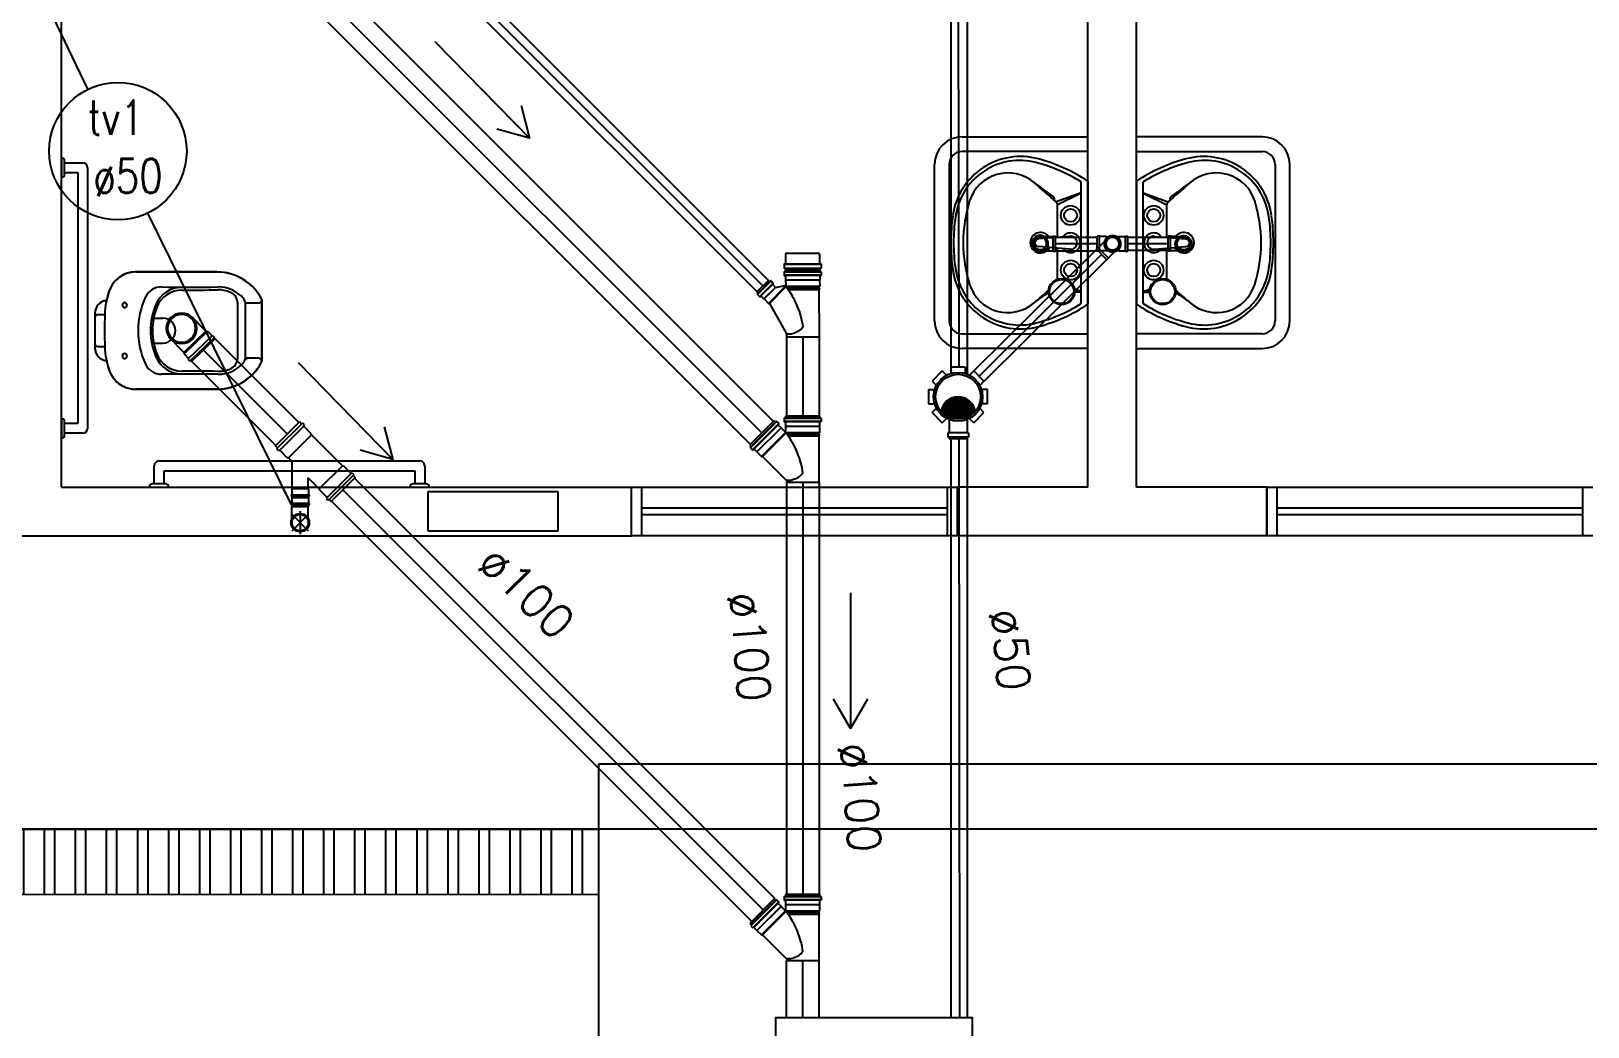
# Model space of a CAD drawing. Extents: x 411.9 to 506.5, y 66.1 to 116.3.
# Drawn here: x 433.139 to 437.916, y 74.909 to 77.965 of the extents above; entities that cross this region are included whole.
import ezdxf

# ---------------------------------------------------------------- set-up
doc = ezdxf.new("R2010")
doc.units = 0
doc.header["$LTSCALE"] = 0.005
doc.layers.get('0').update_dxf_attribs({"linetype": 'CONTINUOUS'})
for name, color, linetype in [('A-COTAS', 1, 'CONTINUOUS'), ('A-PAREDE', 5, 'CONTINUOUS'), ('A-TEXTO', 3, 'CONTINUOUS'), ('ARQ-ALV-CORTE', 5, 'CONTINUOUS'), ('ARQ-ALV-VISTA2', 2, 'CONTINUOUS'), ('ARQ-PIS-VISTA', 8, 'CONTINUOUS'), ('EIXOS', 1, 'CONTINUOUS'), ('ESG-GERAL', 7, 'CONTINUOUS'), ('ESGOTO', 3, 'CONTINUOUS'), ('Estr-Met-PILARES', 3, 'CONTINUOUS'), ('H-ESGOTO', 3, 'CONTINUOUS'), ('PROJ', 4, 'CONTINUOUS'), ('SANIT', 3, 'CONTINUOUS'), ('TIGRECAD', 3, 'CONTINUOUS'), ('TINTERNO', 9, 'CONTINUOUS'), ('TUB-ESGOTO', 7, 'CONTINUOUS')]:
    doc.layers.add(name, color=color, linetype=linetype)
doc.styles.add('SIMPLEX', font='SIMPLEX.SHX', dxfattribs={"width": 0.8})
doc.styles.get("Standard").update_dxf_attribs({"font": 'simplex.shx'})

# ---------------------------------------------------------------- blocks, each defined once
blk = doc.blocks.new('BL.SERVIÇO1')
at = {"layer": 'ARQ-PIS-VISTA', "color": 251}
for p, q in [((10.05, -7.05), (10.05, -2.6)), ((13.2, -7.05), (13.2, -2.6)), ((13.35, -7.05), (13.35, -2.6)), ((12.815, -5.975), (13.2, -5.975)), ((13.2, -6.02), (12.815, -6.02)), ((13.735, -5.975), (13.35, -5.975)), ((13.35, -6.02), (13.735, -6.02)), ((10.05, -6.04), (10.05, -6.1)), ((10.06, -6.09), (10.06, -6.05)), ((10.06, -6.055), (10.115, -6.055)), ((12.73, -6.54), (12.73, -6.06)), ((12.775, -6.06), (12.775, -6.54)), ((13.775, -6.06), (13.775, -6.54)), ((13.82, -6.54), (13.82, -6.06)), ((10.06, -6.085), (10.1, -6.085)), ((10.1, -6.085), (10.1, -6.855)), ((10.13, -6.07), (10.13, -6.87)), ((13.18, -6.4871), (13.18, -6.1134)), ((13.2, -6.1112), (13.2, -6.4892)), ((13.35, -6.1112), (13.35, -6.4892)), ((13.37, -6.4871), (13.37, -6.1134)), ((13.18, -6.1475), (13.1033, -6.1747)), ((13.18, -6.1485), (13.1076, -6.1841)), ((13.37, -6.1475), (13.4467, -6.1747)), ((13.37, -6.1485), (13.4424, -6.1841)), ((13.1076, -6.2838), (13.1076, -6.1841)), ((13.4424, -6.2838), (13.4424, -6.1841)), ((13.1439, -6.2807), (13.0489, -6.2887)), ((13.4061, -6.2807), (13.5011, -6.2887)), ((13.1439, -6.3201), (13.0489, -6.3121)), ((13.1076, -6.4122), (13.1076, -6.3171)), ((13.4061, -6.3201), (13.5011, -6.3121)), ((13.4424, -6.4122), (13.4424, -6.3171)), ((10.2775, -6.3899), (10.5272, -6.3899)), ((13.1724, -6.4482), (13.1591, -6.4417)), ((13.1665, -6.4482), (13.1598, -6.4458)), ((13.18, -6.4482), (13.1599, -6.4482)), ((13.37, -6.4482), (13.3901, -6.4482)), ((13.3776, -6.4482), (13.3909, -6.4417)), ((13.3835, -6.4482), (13.3902, -6.4458)), ((10.5912, -6.6531), (10.5912, -6.4867)), ((10.6151, -6.6509), (10.6151, -6.4889)), ((10.6549, -6.4855), (10.6193, -6.4855)), ((10.6649, -6.4759), (10.6649, -6.6641)), ((13.18, -6.4522), (13.1599, -6.4522)), ((13.37, -6.4522), (13.3901, -6.4522)), ((10.1527, -6.517), (10.1527, -6.6228)), ((10.1616, -6.521), (10.1835, -6.521)), ((10.3336, -6.5317), (10.3616, -6.5317)), ((12.815, -6.58), (13.2, -6.58)), ((13.735, -6.58), (13.35, -6.58)), ((10.1616, -6.6188), (10.1835, -6.6188)), ((10.3336, -6.6081), (10.3627, -6.6081)), ((13.2, -6.625), (12.815, -6.625)), ((13.35, -6.625), (13.735, -6.625)), ((10.6549, -6.6544), (10.6193, -6.6544)), ((10.6649, -6.6641), (10.6649, -6.6544)), ((10.5272, -6.7499), (10.2775, -6.7499)), ((10.05, -6.84), (10.05, -6.9)), ((10.06, -6.89), (10.06, -6.85)), ((10.1, -6.855), (10.06, -6.855)), ((10.115, -6.885), (10.06, -6.885)), ((10.35, -6.97), (11.15, -6.97)), ((10.335, -7.04), (10.335, -6.985)), ((10.365, -7.04), (10.365, -7)), ((10.365, -7), (11.135, -7)), ((11.135, -7), (11.135, -7.04)), ((11.165, -6.985), (11.165, -7.04)), ((10.05, -7.05), (11.8, -7.05)), ((10.32, -7.05), (10.38, -7.05)), ((10.37, -7.04), (10.33, -7.04)), ((11.12, -7.05), (11.18, -7.05)), ((11.17, -7.04), (11.13, -7.04)), ((11.575, -7.065), (11.175, -7.065)), ((11.175, -7.065), (11.175, -7.185)), ((11.575, -7.185), (11.575, -7.065)), ((11.8, -7.2), (11.8, -7.05)), ((11.8, -7.05), (11.83, -7.05)), ((11.8, -7.2), (11.8, -7.05)), ((11.83, -7.05), (11.83, -7.2)), ((11.83, -7.05), (12.77, -7.05)), ((12.77, -7.2), (12.77, -7.05)), ((12.77, -7.05), (12.8, -7.05)), ((13.2, -7.05), (12.8, -7.05)), ((12.8, -7.05), (12.8, -7.2)), ((12.8, -7.2), (12.8, -7.05)), ((13.75, -7.05), (13.35, -7.05)), ((13.75, -7.2), (13.75, -7.05)), ((13.75, -7.05), (13.75, -7.2)), ((13.75, -7.2), (13.75, -7.05)), ((13.75, -7.05), (13.78, -7.05)), ((13.75, -7.2), (13.75, -7.05)), ((13.78, -7.05), (13.78, -7.2)), ((13.78, -7.05), (14.72, -7.05)), ((14.72, -7.2), (14.72, -7.05)), ((14.72, -7.05), (14.75, -7.05)), ((12.77, -7.1151), (11.8304, -7.1151)), ((14.72, -7.1151), (13.7804, -7.1151)), ((12.77, -7.1351), (11.8304, -7.1351)), ((14.72, -7.1351), (13.7804, -7.1351)), ((9.6503, -7.2), (11.8, -7.2)), ((11.175, -7.185), (11.575, -7.185)), ((11.83, -7.2), (11.8, -7.2)), ((12.77, -7.2), (11.83, -7.2)), ((12.8, -7.2), (12.77, -7.2)), ((13.75, -7.2), (12.8, -7.2)), ((13.78, -7.2), (13.75, -7.2)), ((14.72, -7.2), (13.78, -7.2)), ((14.75, -7.2), (14.72, -7.2)), ((11.7, -12.322), (11.7, -7.9)), ((11.7, -7.9), (17.25, -7.9)), ((17.55, -8.1), (0, -8.1))]:
    blk.add_line(p, q, dxfattribs=at)
at = {"layer": 'ARQ-PIS-VISTA', "color": 251, "extrusion": (0, 0, -1)}
for p, q in [((10.2366, -6.4009), (10.2336, -6.4025)), ((10.2394, -6.3996), (10.2366, -6.4009)), ((10.2455, -6.3966), (10.2394, -6.3996)), ((10.2527, -6.3941), (10.2455, -6.3966)), ((10.2603, -6.3922), (10.2527, -6.3941)), ((10.2657, -6.3911), (10.2603, -6.3922)), ((10.2775, -6.3899), (10.2657, -6.3911)), ((10.5272, -6.3899), (10.2775, -6.3899)), ((10.5298, -6.3903), (10.5272, -6.3899)), ((10.5407, -6.3909), (10.5298, -6.3903)), ((10.5483, -6.3916), (10.5407, -6.3909)), ((10.5504, -6.392), (10.5483, -6.3916)), ((10.558, -6.3933), (10.5504, -6.392)), ((10.5661, -6.3952), (10.558, -6.3933)), ((10.5719, -6.3968), (10.5661, -6.3952)), ((10.5788, -6.3989), (10.5719, -6.3968)), ((10.5906, -6.4035), (10.5788, -6.3989)), ((10.1967, -6.4489), (10.1936, -6.4589)), ((10.2005, -6.4393), (10.1967, -6.4489)), ((10.2059, -6.4295), (10.2005, -6.4393)), ((10.2087, -6.4252), (10.2059, -6.4295)), ((10.2145, -6.4186), (10.2087, -6.4252)), ((10.2213, -6.4116), (10.2145, -6.4186)), ((10.2242, -6.409), (10.2213, -6.4116)), ((10.2282, -6.4059), (10.2242, -6.409)), ((10.2307, -6.4043), (10.2282, -6.4059)), ((10.2336, -6.4025), (10.2307, -6.4043)), ((10.5935, -6.4049), (10.5906, -6.4035)), ((10.5961, -6.4062), (10.5935, -6.4049)), ((10.6005, -6.4087), (10.5961, -6.4062)), ((10.6081, -6.4131), (10.6005, -6.4087)), ((10.6212, -6.422), (10.6081, -6.4131)), ((10.6306, -6.43), (10.6212, -6.422)), ((10.6367, -6.435), (10.6306, -6.43)), ((10.6441, -6.443), (10.6367, -6.435)), ((10.6516, -6.4522), (10.6441, -6.443)), ((10.1578, -6.4978), (10.1574, -6.4985)), ((10.1584, -6.4967), (10.1578, -6.4978)), ((10.1589, -6.4959), (10.1584, -6.4967)), ((10.1592, -6.4953), (10.1589, -6.4959)), ((10.1596, -6.4948), (10.1592, -6.4953)), ((10.1599, -6.4943), (10.1596, -6.4948)), ((10.1603, -6.4938), (10.1599, -6.4943)), ((10.1608, -6.4932), (10.1603, -6.4938)), ((10.1616, -6.4922), (10.1608, -6.4932)), ((10.1622, -6.4913), (10.1616, -6.4922)), ((10.1631, -6.4903), (10.1622, -6.4913)), ((10.1666, -6.4871), (10.1631, -6.4903)), ((10.1673, -6.4863), (10.1666, -6.4871)), ((10.1688, -6.4853), (10.1673, -6.4863)), ((10.1704, -6.4841), (10.1688, -6.4853)), ((10.172, -6.483), (10.1704, -6.4841)), ((10.1761, -6.481), (10.172, -6.483)), ((10.1784, -6.48), (10.1761, -6.481)), ((10.1816, -6.4791), (10.1784, -6.48)), ((10.1865, -6.4778), (10.1816, -6.4791)), ((10.1879, -6.4773), (10.1865, -6.4778)), ((10.1889, -6.4774), (10.1879, -6.4773)), ((10.1905, -6.4707), (10.1889, -6.4774)), ((10.1936, -6.4589), (10.1905, -6.4707)), ((10.6544, -6.4561), (10.6516, -6.4522)), ((10.658, -6.4614), (10.6544, -6.4561)), ((10.6602, -6.4653), (10.658, -6.4614)), ((10.6634, -6.4704), (10.6602, -6.4653)), ((10.6649, -6.4759), (10.6634, -6.4704)), ((10.6649, -6.57), (10.6649, -6.4759)), ((10.1529, -6.5161), (10.1527, -6.517)), ((10.1527, -6.517), (10.1527, -6.6228)), ((10.1532, -6.5113), (10.1529, -6.5161)), ((10.1539, -6.5081), (10.1532, -6.5113)), ((10.1546, -6.5052), (10.1539, -6.5081)), ((10.1558, -6.5022), (10.1546, -6.5052)), ((10.1565, -6.5003), (10.1558, -6.5022)), ((10.1574, -6.4985), (10.1565, -6.5003)), ((10.6649, -6.6641), (10.6649, -6.57)), ((10.1527, -6.6228), (10.1528, -6.6229)), ((10.1528, -6.6229), (10.1528, -6.6235)), ((10.1528, -6.6235), (10.1528, -6.6241)), ((10.1528, -6.6241), (10.1529, -6.6255)), ((10.1529, -6.6255), (10.153, -6.627)), ((10.153, -6.627), (10.1532, -6.6285)), ((10.1532, -6.6285), (10.1535, -6.6298)), ((10.1535, -6.6298), (10.1538, -6.6314)), ((10.1538, -6.6314), (10.1544, -6.6341)), ((10.1544, -6.6341), (10.1551, -6.6361)), ((10.1551, -6.6361), (10.1563, -6.6391)), ((10.1563, -6.6391), (10.1565, -6.6397)), ((10.1565, -6.6397), (10.1579, -6.6421)), ((10.1579, -6.6421), (10.1592, -6.6445)), ((10.1592, -6.6445), (10.1604, -6.6462)), ((10.1604, -6.6462), (10.1613, -6.6474)), ((10.1613, -6.6474), (10.1624, -6.6488)), ((10.1624, -6.6488), (10.1628, -6.6493)), ((10.1628, -6.6493), (10.1633, -6.6498)), ((10.1633, -6.6498), (10.1668, -6.6532)), ((10.1668, -6.6532), (10.167, -6.6534)), ((10.167, -6.6534), (10.1679, -6.654)), ((10.1679, -6.654), (10.1688, -6.6547)), ((10.1688, -6.6547), (10.1699, -6.6555)), ((10.1699, -6.6555), (10.171, -6.6563)), ((10.171, -6.6563), (10.1716, -6.6568)), ((10.1716, -6.6568), (10.1722, -6.6571)), ((10.1722, -6.6571), (10.173, -6.6575)), ((10.173, -6.6575), (10.1736, -6.6578)), ((10.1736, -6.6578), (10.1742, -6.6581)), ((10.1742, -6.6581), (10.175, -6.6585)), ((10.175, -6.6585), (10.1757, -6.6589)), ((10.1757, -6.6589), (10.1762, -6.6592)), ((10.1762, -6.6592), (10.1767, -6.6594)), ((10.1767, -6.6594), (10.1772, -6.6596)), ((10.1772, -6.6596), (10.178, -6.6599)), ((10.178, -6.6599), (10.1801, -6.6606)), ((10.1801, -6.6606), (10.1816, -6.6612)), ((10.1816, -6.6612), (10.1822, -6.6614)), ((10.1822, -6.6614), (10.1877, -6.6623)), ((10.1877, -6.6623), (10.1885, -6.6622)), ((10.1885, -6.6622), (10.189, -6.6628)), ((10.189, -6.6628), (10.189, -6.664)), ((10.189, -6.664), (10.19, -6.6683)), ((10.19, -6.6683), (10.1914, -6.6735)), ((10.1914, -6.6735), (10.1926, -6.6787)), ((10.1926, -6.6787), (10.1979, -6.6945)), ((10.6473, -6.6925), (10.6528, -6.6851)), ((10.6528, -6.6851), (10.6579, -6.6781)), ((10.6579, -6.6781), (10.6632, -6.6691)), ((10.6632, -6.6691), (10.6645, -6.6652)), ((10.6645, -6.6652), (10.6649, -6.6641)), ((10.1979, -6.6945), (10.2008, -6.7015)), ((10.2008, -6.7015), (10.2033, -6.7061)), ((10.2033, -6.7061), (10.2059, -6.7101)), ((10.2059, -6.7101), (10.2089, -6.7148)), ((10.2089, -6.7148), (10.2116, -6.7183)), ((10.2116, -6.7183), (10.2132, -6.7203)), ((10.2132, -6.7203), (10.2167, -6.7237)), ((10.2167, -6.7237), (10.2196, -6.7267)), ((10.2196, -6.7267), (10.2258, -6.732)), ((10.2258, -6.732), (10.2309, -6.7355)), ((10.2309, -6.7355), (10.2358, -6.7384)), ((10.5886, -6.7371), (10.5913, -6.736)), ((10.5913, -6.736), (10.5941, -6.7346)), ((10.5941, -6.7346), (10.5956, -6.7339)), ((10.5956, -6.7339), (10.5993, -6.7321)), ((10.5993, -6.7321), (10.6044, -6.7293)), ((10.6044, -6.7293), (10.613, -6.724)), ((10.613, -6.724), (10.6153, -6.7224)), ((10.6153, -6.7224), (10.6243, -6.7154)), ((10.6243, -6.7154), (10.6302, -6.7105)), ((10.6302, -6.7105), (10.6365, -6.7047)), ((10.6365, -6.7047), (10.6473, -6.6925)), ((10.2358, -6.7384), (10.2405, -6.7408)), ((10.2405, -6.7408), (10.2456, -6.7433)), ((10.2456, -6.7433), (10.2516, -6.7455)), ((10.2516, -6.7455), (10.2571, -6.7471)), ((10.2571, -6.7471), (10.2613, -6.7481)), ((10.2613, -6.7481), (10.2666, -6.749)), ((10.2666, -6.749), (10.2684, -6.7493)), ((10.2684, -6.7493), (10.2693, -6.7495)), ((10.2693, -6.7495), (10.2708, -6.7495)), ((10.2708, -6.7495), (10.2747, -6.7497)), ((10.2747, -6.7497), (10.2761, -6.7498)), ((10.2761, -6.7498), (10.2776, -6.7499)), ((10.2776, -6.7499), (10.2776, -6.7499)), ((10.2776, -6.7499), (10.5272, -6.7499)), ((10.5272, -6.7499), (10.5363, -6.7494)), ((10.5363, -6.7494), (10.5414, -6.749)), ((10.5414, -6.749), (10.5445, -6.7487)), ((10.5445, -6.7487), (10.5482, -6.7483)), ((10.5482, -6.7483), (10.5514, -6.7478)), ((10.5514, -6.7478), (10.5546, -6.7473)), ((10.5546, -6.7473), (10.5574, -6.7468)), ((10.5574, -6.7468), (10.5596, -6.7464)), ((10.5596, -6.7464), (10.5606, -6.7462)), ((10.5606, -6.7462), (10.5616, -6.7459)), ((10.5616, -6.7459), (10.5636, -6.7454)), ((10.5636, -6.7454), (10.5756, -6.742)), ((10.5756, -6.742), (10.5789, -6.7408)), ((10.5789, -6.7408), (10.583, -6.7394)), ((10.583, -6.7394), (10.5849, -6.7386)), ((10.5849, -6.7386), (10.5865, -6.7379)), ((10.5865, -6.7379), (10.5886, -6.7371))]:
    blk.add_line(p, q, dxfattribs=at)
at = {"layer": 'ARQ-PIS-VISTA', "color": 251}
for centre, radius in [((13.1475, -6.2162), 0.03), ((13.1475, -6.2162), 0.02), ((13.4025, -6.2162), 0.03), ((13.4025, -6.2162), 0.02), ((13.1475, -6.3842), 0.03), ((13.4025, -6.3842), 0.03), ((13.1475, -6.3842), 0.02), ((13.4025, -6.3842), 0.02), ((13.12, -6.4502), 0.04), ((13.12, -6.4502), 0.037), ((13.43, -6.4502), 0.04), ((13.43, -6.4502), 0.037)]:
    blk.add_circle(centre, radius, dxfattribs=at)
for centre, radius, start, end in [((12.815, -6.06), 0.085, 90, 180), ((12.815, -6.06), 0.04, 90, 180), ((13.735, -6.06), 0.085, 360, 90), ((13.735, -6.06), 0.04, 360, 90), ((10.05, -6.05), 0.01, 0, 90), ((10.115, -6.07), 0.015, 360, 90), ((12.9941, -6.2458), 0.2102, 74.8885, 171.8746), ((12.9916, -6.2471), 0.1995, 75.2817, 172.1149), ((12.9139, -6.5426), 0.505, 58.2072, 75.2817), ((12.9139, -6.5426), 0.5176, 56.4501, 74.8885), ((13.6361, -6.5426), 0.5176, 105.1115, 123.5499), ((13.6361, -6.5426), 0.505, 104.7183, 121.7928), ((13.5559, -6.2458), 0.2102, 8.1254, 105.1115), ((13.5584, -6.2471), 0.1995, 7.8851, 104.7183), ((10.05, -6.09), 0.01, 270, 0), ((12.9551, -6.2093), 0.1233, 49.4403, 162.413), ((13.5949, -6.2093), 0.1233, 17.587, 130.5597), ((9.1279, -11.5815), 6.7189, 53.83475, 54.44029), ((8.6664, -11.2202), 6.7189, 48.67232, 49.44029), ((13.0848, -6.1683), 0.0137, 351.7289, 53.8347), ((17.8836, -11.2202), 6.7189, 130.55971, 131.32768), ((13.4652, -6.1683), 0.0137, 126.1653, 188.2711), ((17.4221, -11.5815), 6.7189, 125.55971, 126.16525), ((13.242, -6.3002), 0.4242, 162.413, 180), ((13.095, -6.1841), 0.0126, 0, 48.6723), ((13.455, -6.1841), 0.0126, 131.3277, 180), ((13.308, -6.3002), 0.4242, 360, 17.587), ((13.375, -6.3002), 0.595, 171.8746, 180), ((13.375, -6.3002), 0.5866, 172.1149, 180), ((13.175, -6.3002), 0.5866, 360, 7.8851), ((13.175, -6.3002), 0.595, 360, 8.1254), ((13.375, -6.3002), 0.595, 180, 188.1254), ((13.375, -6.3002), 0.5866, 180, 187.8851), ((13.242, -6.3002), 0.4242, 180, 197.587), ((13.0551, -6.3002), 0.0315, 27.2328, 332.0512), ((13.0551, -6.3002), 0.021, 39.7091, 319.0745), ((13.0499, -6.3004), 0.0118, 94.8124, 265.1876), ((13.1475, -6.3002), 0.03, 218.8043, 141.1957), ((13.1473, -6.3004), 0.02, 260.3752, 99.6248), ((13.4025, -6.3002), 0.03, 38.8043, 321.1957), ((13.4027, -6.3004), 0.02, 80.3752, 279.6248), ((13.4949, -6.3002), 0.0315, 207.9488, 152.7672), ((13.4949, -6.3002), 0.021, 220.9255, 140.2909), ((13.5001, -6.3004), 0.0118, 274.8124, 85.1876), ((13.308, -6.3002), 0.4242, 342.413, 360), ((13.175, -6.3002), 0.5866, 352.1149, 360), ((13.175, -6.3002), 0.595, 351.8746, 360), ((10.2775, -6.4752), 0.0853, 90, 160.8579), ((10.5272, -6.5455), 0.1556, 28.7373, 90), ((12.9941, -6.3546), 0.2102, 188.1254, 285.1115), ((12.9916, -6.3533), 0.1995, 187.8851, 284.7183), ((13.5559, -6.3546), 0.2102, 254.8885, 351.8746), ((13.5584, -6.3533), 0.1995, 255.2817, 352.1149), ((10.432, -6.5289), 0.2489, 160.858, 177.9493), ((10.3567, -6.4893), 0.0533, 89.0935, 155.0393), ((10.4213, -6.5255), 0.0889, 89.7771, 157.7367), ((10.4203, -6.5281), 0.0827, 89.7661, 159.1347), ((10.4426, -1.0544), 5.3822, 269.094, 270.9282), ((10.4426, -1.0544), 5.3911, 269.7662, 270.9281), ((10.5315, -6.5381), 0.1022, 41.3708, 90.9282), ((10.5315, -6.5381), 0.0933, 66.2732, 90.9285), ((12.9551, -6.3912), 0.1233, 197.587, 310.5597), ((8.6664, -1.3803), 6.7189, 310.55971, 311.06592), ((17.8836, -1.3803), 6.7189, 228.93408, 229.44029), ((13.5949, -6.3912), 0.1233, 229.4403, 342.413), ((10.1927, -6.517), 0.04, 96.9914, 180), ((10.2442, -6.4917), 0.00756, 360, 180), ((10.2442, -6.4917), 0.00756, 180, 360), ((10.5299, -6.5699), 0.2444, 155.0399, 180.0002), ((10.5299, -6.5699), 0.2062, 157.7368, 180), ((10.5541, -6.4867), 0.0372, 359.9999, 66.2726), ((10.5873, -6.4889), 0.0278, 360, 41.3707), ((10.6193, -6.4801), 0.00533, 195.3552, 270), ((10.6549, -6.4755), 0.00999, 270, 357.6487), ((10.6549, -6.4755), 0.00999, 357.6487, 28.7373), ((9.1279, -1.0189), 6.7189, 305.55971, 306.03041), ((12.9139, -6.0579), 0.505, 284.7183, 301.7928), ((12.9139, -6.0579), 0.5176, 285.1115, 303.5499), ((13.6361, -6.0579), 0.5176, 236.4501, 254.8885), ((13.6361, -6.0579), 0.505, 238.2072, 255.2817), ((17.4221, -1.0189), 6.7189, 233.96959, 234.44029), ((10.1616, -6.5299), 0.00889, 90, 180), ((11.578, -6.5699), 1.3956, 177.9492, 182.0508), ((10.5299, -6.5699), 0.2, 159.1348, 180), ((10.3616, -6.5699), 0.0382, 270, 90), ((12.815, -6.54), 0.085, 180, 270), ((12.815, -6.54), 0.04, 180, 270), ((13.735, -6.54), 0.04, 270, 360), ((13.735, -6.54), 0.085, 270, 360), ((10.5299, -6.5699), 0.2444, 179.9998, 204.9601), ((10.5299, -6.5699), 0.2062, 180, 202.2632), ((10.5299, -6.5699), 0.2, 179.9997, 191.0174), ((10.1616, -6.6099), 0.00889, 180, 270), ((10.1927, -6.6228), 0.04, 180, 263.0086), ((10.432, -6.6109), 0.2489, 182.0507, 199.142), ((10.2442, -6.6481), 0.00756, 0, 180), ((10.5299, -6.5699), 0.2, 191.0174, 200.8649), ((10.4203, -6.6117), 0.0827, 200.8652, 270.2337), ((10.2442, -6.6481), 0.00756, 180, 0), ((10.3567, -6.6506), 0.0533, 204.9603, 270.9061), ((10.4213, -6.6144), 0.0889, 202.2632, 270.2229), ((10.5272, -6.5944), 0.1556, 270, 331.2627), ((10.5315, -6.6017), 0.1022, 269.0718, 318.6292), ((10.5315, -6.6017), 0.0933, 269.0712, 293.7266), ((10.5541, -6.6531), 0.0372, 293.7272, 360), ((10.5873, -6.6509), 0.0278, 318.6293, 360), ((10.6193, -6.6597), 0.00533, 90, 164.6449), ((10.6549, -6.6643), 0.00999, 1.2367, 90), ((10.6549, -6.6643), 0.00999, 331.2627, 1.2367), ((10.2775, -6.6646), 0.0853, 199.1421, 270), ((10.4426, -12.0855), 5.3823, 89.072, 90.9062), ((10.4426, -12.0855), 5.3911, 89.072, 90.2339), ((10.05, -6.85), 0.01, 360, 90), ((10.115, -6.87), 0.015, 270, 360), ((10.05, -6.89), 0.01, 270, 0), ((10.35, -6.985), 0.015, 90, 180), ((11.15, -6.985), 0.015, 360, 90), ((10.33, -7.05), 0.01, 90, 180), ((10.37, -7.05), 0.01, 360, 90), ((11.13, -7.05), 0.01, 90, 180), ((11.17, -7.05), 0.01, 360, 90)]:
    blk.add_arc(centre, radius, start, end, dxfattribs=at)
blk = doc.blocks.new('2756042S')
at = {"layer": 'ESGOTO'}
for p, q in [((18, 21), (13.6, 21)), ((18, 21), (19, 22)), ((18, 17.3), (18, 21)), ((19, 22), (40, 22)), ((19, 16.2), (19, 22)), ((40, 23), (40, -23)), ((40, 23), (47, 23)), ((47, 23), (47, -23)), ((18, -21), (13.6, -21)), ((18, -21), (18, -17.3)), ((18, -21), (19, -22)), ((19, -22), (19, -16.2)), ((19, -22), (40, -22)), ((40, -23), (47, -23))]:
    blk.add_line(p, q, dxfattribs=at)
for radius in [25, 22, 20]:
    blk.add_circle((0, 0), radius, dxfattribs=at)
blk = doc.blocks.new('JO90100S')
at = {"layer": 'ESGOTO'}
for p, q in [((58.2, 46.7), (61.6, 49)), ((61.6, 49), (61.6, -51)), ((61.6, 49), (81.6, 49)), ((81.6, -53.3), (81.6, 52)), ((81.6, 52), (90.2, 52)), ((90.2, -53.3), (90.2, 52)), ((90.2, 49), (93.6, 49)), ((93.6, -51), (93.6, 49)), ((58.2, 46.7), (-1.9, 46.7)), ((58.2, -47.3), (58.2, 46.7)), ((58.2, -47.3), (-1.9, -47.2)), ((58.2, -47.3), (61.6, -51)), ((61.6, -51), (81.6, -51)), ((81.6, -53.3), (90.2, -53.3)), ((90.2, -51), (93.6, -51))]:
    blk.add_line(p, q, dxfattribs=at)
for radius in [46.9, 42.8]:
    blk.add_circle((0, 0), radius, dxfattribs=at)
blk = doc.blocks.new('*X11')
at = {"color": 0, "linetype": 'Continuous'}
for p, q in [((130.9, 144.4), (189.6, 144.4)), ((132, 146.2), (188.8, 146.2)), ((133.1, 148.1), (188, 148.1)), ((134.3, 150), (187.1, 150)), ((135.6, 151.9), (186.2, 151.9)), ((137.1, 153.8), (185.2, 153.8)), ((138.7, 155.6), (184.1, 155.6)), ((140.5, 157.5), (182.9, 157.5)), ((142.5, 159.4), (181.7, 159.4)), ((144.7, 161.2), (180.3, 161.2)), ((147.2, 163.1), (178.9, 163.1)), ((150, 165), (177.3, 165)), ((153.2, 166.9), (175.6, 166.9)), ((157.2, 168.8), (173.8, 168.8)), ((162.2, 170.6), (171.9, 170.6)), ((125, 121.9), (194, 121.9)), ((125, 120), (194, 120)), ((125, 118.1), (194, 118.1)), ((125.1, 123.8), (193.9, 123.8)), ((125.1, 116.2), (193.9, 116.2)), ((125.3, 125.6), (193.8, 125.6)), ((125.3, 114.4), (193.8, 114.4)), ((125.5, 127.5), (193.6, 127.5)), ((125.5, 112.5), (193.6, 112.5)), ((125.8, 129.4), (193.4, 129.4)), ((125.8, 110.6), (193.4, 110.6)), ((126.2, 131.2), (193.1, 131.2)), ((126.2, 108.8), (193.1, 108.8)), ((126.6, 133.1), (192.7, 133.1)), ((126.6, 106.9), (192.7, 106.9)), ((127.2, 135), (192.3, 135)), ((127.2, 105), (192.3, 105)), ((127.8, 136.9), (191.9, 136.9)), ((127.8, 103.1), (191.9, 103.1)), ((128.4, 138.8), (191.4, 138.8)), ((128.4, 101.2), (191.4, 101.2)), ((129.2, 140.6), (190.8, 140.6)), ((129.2, 99.4), (190.8, 99.4)), ((130, 142.5), (190.2, 142.5)), ((130, 97.5), (190.2, 97.5)), ((130.9, 95.6), (189.6, 95.6)), ((132, 93.8), (188.8, 93.8)), ((133.1, 91.9), (188, 91.9)), ((134.3, 90), (187.1, 90)), ((135.6, 88.1), (186.2, 88.1)), ((137.1, 86.2), (185.2, 86.2)), ((138.7, 84.4), (184.1, 84.4)), ((140.5, 82.5), (182.9, 82.5)), ((142.5, 80.6), (181.7, 80.6)), ((144.7, 78.8), (180.3, 78.8)), ((147.2, 76.9), (178.9, 76.9)), ((150, 75), (177.3, 75)), ((153.2, 73.1), (175.6, 73.1)), ((157.2, 71.2), (173.8, 71.2)), ((162.2, 69.4), (171.9, 69.4))]:
    blk.add_line(p, q, dxfattribs=at)
blk = doc.blocks.new('27150012')
at = {"layer": 'ESGOTO'}
for p, q in [((-48.4, 79.5), (-79.5, 48.4)), ((-79.5, 48.4), (-66.3, 35.1)), ((-48.4, 79.5), (-35.1, 66.3)), ((22, 90.5), (-22, 90.5)), ((-22, 90.5), (-22, 71.7)), ((22, 90.5), (22, 71.7)), ((48.4, 79.5), (35.1, 66.3)), ((79.5, 48.4), (48.4, 79.5)), ((79.5, 48.4), (66.3, 35.1)), ((-90.5, 22), (-90.5, -22)), ((-90.5, 22), (-71.7, 22)), ((69.8, 27.5), (111, 27.5)), ((111, 32), (111, -32)), ((111, 32), (124, 32)), ((124, 32), (124, -32)), ((124, 27.5), (129, 27.5)), ((129, 27.5), (129, -27.5)), ((-90.5, -22), (-71.7, -22)), ((-79.5, -48.4), (-66.3, -35.1)), ((79.5, -48.4), (66.3, -35.1)), ((69.8, -27.5), (111, -27.5)), ((111, -32), (124, -32)), ((124, -27.5), (129, -27.5)), ((-79.5, -48.4), (-48.4, -79.5)), ((-48.4, -79.5), (-35.1, -66.3)), ((-22, -90.5), (-22, -71.7)), ((-22, -90.5), (22, -90.5)), ((22, -90.5), (22, -71.7)), ((48.4, -79.5), (35.1, -66.3)), ((48.4, -79.5), (79.5, -48.4))]:
    blk.add_line(p, q, dxfattribs=at)
for radius in [75, 69]:
    blk.add_circle((0, 0), radius, dxfattribs=at)
at = {"layer": 'ESGOTO', "linetype": 'Continuous'}
blk.add_arc((53, 0), 53, 98.8356, 261.1644, dxfattribs=at)
blk.add_blockref('*X11', (-125, -120), dxfattribs=at)
blk = doc.blocks.new('INTER')
at = {"layer": 'PROJ'}
for p, q in [((-0.0107, 0.0628), (0.0628, -0.0107)), ((0.0692, -0.0043), (-0.0043, 0.0692)), ((0.0363, -0.0344), (-0.0344, 0.0363)), ((-0.0888, -0.1624), (-0.1624, -0.0888)), ((-0.156, -0.0824), (-0.0824, -0.156)), ((-0.0587, -0.1295), (-0.1295, -0.0587)), ((-0.025, -0.13), (0.025, -0.13)), ((0.026, -0.1477), (-0.026, -0.1477)), ((-0.026, -0.1522), (0.026, -0.1522))]:
    blk.add_line(p, q, dxfattribs=at)
at = {"layer": 'SANIT'}
for p, q in [((-0.0341, 0.0395), (-0.0107, 0.0628)), ((-0.0128, 0.0664), (-0.0078, 0.0714)), ((-0.0107, 0.0628), (-0.0128, 0.0664)), ((-0.0043, 0.0692), (-0.0078, 0.0714)), ((-0.0043, 0.0692), (0.002, 0.0756)), ((0.002, 0.0756), (0.0756, 0.002)), ((-0.0344, 0.0363), (-0.1295, -0.0587)), ((-0.0344, 0.0363), (-0.0341, 0.0395)), ((0.0692, -0.0043), (0.0756, 0.002)), ((0.0363, -0.0344), (0.025, -0.0457)), ((0.025, -0.13), (0.025, -0.0457)), ((0.0363, -0.0344), (0.0395, -0.0341)), ((0.0395, -0.0341), (0.0628, -0.0107)), ((0.0628, -0.0107), (0.0664, -0.0128)), ((0.0664, -0.0128), (0.0714, -0.0078)), ((0.0692, -0.0043), (0.0714, -0.0078)), ((-0.1624, -0.0888), (-0.1687, -0.0952)), ((-0.1687, -0.0952), (-0.0952, -0.1687)), ((-0.1595, -0.0803), (-0.1645, -0.0853)), ((-0.1624, -0.0888), (-0.1645, -0.0853)), ((-0.156, -0.0824), (-0.1595, -0.0803)), ((-0.1326, -0.0591), (-0.156, -0.0824)), ((-0.1295, -0.0587), (-0.1326, -0.0591)), ((-0.0591, -0.1326), (-0.0824, -0.156)), ((-0.0587, -0.1295), (-0.0591, -0.1326)), ((-0.025, -0.0957), (-0.0587, -0.1295)), ((-0.025, -0.13), (-0.026, -0.1312)), ((-0.026, -0.1312), (-0.026, -0.1477)), ((-0.025, -0.13), (-0.025, -0.0957)), ((0.025, -0.13), (0.026, -0.1312)), ((0.026, -0.1312), (0.026, -0.1477)), ((-0.0888, -0.1624), (-0.0952, -0.1687)), ((-0.0888, -0.1624), (-0.0853, -0.1645)), ((-0.0803, -0.1595), (-0.0853, -0.1645)), ((-0.0824, -0.156), (-0.0803, -0.1595)), ((-0.026, -0.1477), (-0.028, -0.1482)), ((-0.028, -0.1482), (-0.028, -0.1518)), ((-0.026, -0.1522), (-0.028, -0.1518)), ((-0.026, -0.1522), (-0.026, -0.1568)), ((-0.026, -0.1568), (0.026, -0.1568)), ((0.026, -0.1477), (0.028, -0.1482)), ((0.026, -0.1522), (0.028, -0.1518)), ((0.026, -0.1522), (0.026, -0.1568)), ((0.028, -0.1482), (0.028, -0.1518))]:
    blk.add_line(p, q, dxfattribs=at)

msp = doc.modelspace()

# ---------------------------------------------------------------- hatches: boundary and pattern name
at = {"layer": 'Estr-Met-PILARES'}
h = msp.add_hatch(dxfattribs=at)
h.set_pattern_fill('ANSI32', color=251, scale=0.01, angle=45)
h.set_pattern_definition([(90, (93.13733, 329.97598), (-0.09525, 1e-16), []), (90, (93.16908, 330.00773), (-0.09525, 1e-16), [])])
h.paths.add_polyline_path([(426.45617, 75.31227), (426.45609, 75.51227), (434.88152, 75.51562), (434.8816, 75.31562)])

# ---------------------------------------------------------------- linework, layer by layer
at = {"layer": 'A-PAREDE', "color": 2, "extrusion": (0, 0, -1)}
for p, q in [((434.37745, 77.9335), (434.66799, 77.63601)), ((433.95768, 76.94767), (434.24822, 76.65018)), ((435.65356, 76.24031), (435.65356, 75.82448))]:
    msp.add_line(p, q, dxfattribs=at)
at = {"layer": 'A-PAREDE', "color": 2}
for points in [[(434.6423, 77.73662), (434.66799, 77.63601), (434.56801, 77.66407)], [(434.22253, 76.75079), (434.24822, 76.65018), (434.14825, 76.67824)], [(435.70548, 75.91441), (435.65356, 75.82448), (435.60164, 75.91441)]]:
    msp.add_lwpolyline(points, dxfattribs=at)
at = {"layer": 'ARQ-ALV-CORTE', "color": 251}
msp.add_arc((433.80048, 76.95353), 0.00533, 90.02279, 164.66765, dxfattribs=at)
at = {"layer": 'ARQ-ALV-VISTA2', "color": 251, "ltscale": 0.1}
for centre, start, end in [((436.23618, 77.31395), 39.73186, 319.09726), ((436.67599, 77.31413), 220.94834, 140.31373)]:
    msp.add_arc(centre, 0.021, start, end, dxfattribs=at)
at = {"layer": 'EIXOS'}
for p, q in [((433.28212, 79.28492), (435.38431, 77.18273)), ((435.98314, 78.68093), (435.98542, 76.93306)), ((433.66657, 78.44664), (435.38152, 76.73169)), ((436.28242, 77.31277), (436.41049, 77.31277)), ((436.50449, 77.31277), (436.62815, 77.31277)), ((436.42421, 77.27953), (436.04833, 76.90581)), ((433.66657, 76.98648), (433.925, 76.72804)), ((435.98571, 76.71356), (435.98802, 74.93604)), ((434.09577, 76.55727), (435.38568, 75.26736)), ((435.50609, 75.11218), (435.50609, 74.93604))]:
    msp.add_line(p, q, dxfattribs=at)
at = {"layer": 'EIXOS', "extrusion": (0, 0, -1)}
for p, q in [((435.50693, 77.02652), (435.50693, 76.78329)), ((435.50693, 76.58068), (435.50693, 75.3148))]:
    msp.add_line(p, q, dxfattribs=at)
at = {"layer": 'ESG-GERAL', "color": 5, "linetype": 'Continuous', "extrusion": (0, 0, -1)}
msp.add_lwpolyline([(-436.02795, 74.33104), (-436.02795, 74.93604), (-435.42295, 74.93604), (-435.42295, 74.33104)], close=True, dxfattribs=at)
at = {"layer": 'Estr-Met-PILARES', "color": 251}
for p, q in [((426.45609, 75.51227), (434.88152, 75.51562)), ((426.45617, 75.31227), (434.8816, 75.31562))]:
    msp.add_line(p, q, dxfattribs=at)
at = {"layer": 'H-ESGOTO'}
for p, q in [((433.31287, 77.7863), (433.20625, 78.00852)), ((433.49535, 77.40593), (433.93624, 76.51124))]:
    msp.add_line(p, q, dxfattribs=at)
at = {"layer": 'H-ESGOTO', "color": 2}
for p, q in [((433.93824, 76.51525), (433.93624, 76.51476)), ((433.93624, 76.51476), (433.93624, 76.51124)), ((433.93824, 76.51075), (433.93624, 76.51124)), ((433.93924, 76.53302), (433.93824, 76.53179)), ((433.93824, 76.53179), (433.93824, 76.51525)), ((433.99024, 76.51525), (433.93824, 76.51525)), ((433.93824, 76.51075), (433.99024, 76.51075)), ((433.93824, 76.51075), (433.93824, 76.50625)), ((433.93824, 76.50625), (433.99024, 76.50625)), ((433.93924, 76.53302), (433.98924, 76.53302)), ((433.93924, 76.50625), (433.98924, 76.50625)), ((433.93924, 76.50625), (433.98924, 76.50625)), ((433.93924, 76.46886), (433.93924, 76.50625)), ((433.98924, 76.53302), (433.99024, 76.53179)), ((433.98924, 76.46886), (433.98924, 76.50625)), ((433.99024, 76.53179), (433.99024, 76.51525)), ((433.99024, 76.51525), (433.99225, 76.51476)), ((433.99024, 76.51075), (433.99225, 76.51124)), ((433.99024, 76.51075), (433.99024, 76.50625)), ((433.99225, 76.51476), (433.99225, 76.51124)), ((433.93947, 76.48102), (433.98902, 76.43147)), ((433.93947, 76.43147), (433.98902, 76.48102)), ((433.96424, 76.49129), (433.96424, 76.42121))]:
    msp.add_line(p, q, dxfattribs=at)
at = {"layer": 'H-ESGOTO'}
msp.add_circle((433.40503, 77.59655), 0.21094, dxfattribs=at)
at = {"layer": 'H-ESGOTO', "color": 2}
for radius in [0.028, 0.028, 0.025, 0.025]:
    msp.add_circle((433.96424, 76.45625), radius, dxfattribs=at)
at = {"layer": 'TIGRECAD', "color": 3}
for p, q in [((435.45418, 77.28053), (435.45425, 77.25091)), ((435.45712, 77.28349), (435.55555, 77.28372)), ((435.55851, 77.28078), (435.55858, 77.25115)), ((435.44967, 77.24893), (435.4497, 77.23771)), ((435.44973, 77.22505), (435.44975, 77.21575)), ((435.45046, 77.22601), (435.45333, 77.22678)), ((435.45065, 77.21477), (435.45318, 77.21455)), ((435.45326, 77.24992), (435.45066, 77.24992)), ((435.45066, 77.24893), (435.56217, 77.24919)), ((435.45068, 77.23771), (435.5622, 77.23797)), ((435.45329, 77.23673), (435.45069, 77.23673)), ((435.56223, 77.22531), (435.45071, 77.22506)), ((435.56225, 77.21601), (435.45073, 77.21575)), ((435.55887, 77.23235), (435.45404, 77.23211)), ((435.45404, 77.23211), (435.45405, 77.22773)), ((435.45409, 77.21357), (435.45411, 77.20168)), ((435.45428, 77.23575), (435.45429, 77.23211)), ((435.45429, 77.23211), (435.55862, 77.23235)), ((435.55861, 77.23599), (435.55862, 77.23235)), ((435.55887, 77.23235), (435.55888, 77.22798)), ((435.55891, 77.21382), (435.55894, 77.20193)), ((435.55956, 77.25017), (435.56217, 77.25017)), ((435.55959, 77.23698), (435.5622, 77.23698)), ((435.56248, 77.22626), (435.55961, 77.22703)), ((435.56234, 77.21503), (435.5598, 77.2148)), ((435.56316, 77.24919), (435.56318, 77.23797)), ((435.56321, 77.22532), (435.56323, 77.21601)), ((435.366, 77.1643), (435.36912, 77.16123)), ((435.40138, 77.1999), (435.36613, 77.16444)), ((435.40874, 77.1973), (435.36877, 77.1571)), ((435.41533, 77.19073), (435.37536, 77.15053)), ((435.3877, 77.14297), (435.42295, 77.17844)), ((435.40138, 77.1999), (435.40448, 77.19681)), ((435.40182, 77.12926), (435.45503, 77.18269)), ((435.40824, 77.19815), (435.40567, 77.19666)), ((435.40943, 77.198), (435.41603, 77.19143)), ((435.41609, 77.1901), (435.41446, 77.18815)), ((435.41452, 77.18682), (435.42295, 77.17844)), ((435.42295, 77.17809), (435.45188, 77.18438)), ((435.42295, 77.17844), (435.42295, 77.17809)), ((435.45411, 77.20168), (435.55894, 77.20193)), ((435.45411, 77.20168), (435.45436, 77.20144)), ((435.45436, 77.20144), (435.4544, 77.18543)), ((435.45552, 77.182), (435.55873, 77.18224)), ((435.46073, 77.17452), (435.55806, 77.17474)), ((435.46265, 77.17163), (435.55807, 77.17185)), ((435.55873, 77.18224), (435.55657, 77.18007)), ((435.55657, 77.18007), (435.55659, 77.17487)), ((435.55659, 77.17487), (435.55806, 77.17474)), ((435.55659, 77.17172), (435.55807, 77.17185)), ((435.55659, 77.17172), (435.55693, 77.02664)), ((435.55806, 77.17474), (435.55807, 77.17185)), ((435.55894, 77.20193), (435.55869, 77.20168)), ((435.55869, 77.20168), (435.55873, 77.18224)), ((435.36782, 77.15746), (435.36929, 77.16005)), ((435.36799, 77.15627), (435.37463, 77.14975)), ((435.37596, 77.1497), (435.37789, 77.15135)), ((435.37922, 77.15131), (435.3877, 77.14297)), ((435.3877, 77.14297), (435.38805, 77.14297)), ((435.38805, 77.14297), (435.40182, 77.12926)), ((435.40182, 77.12926), (435.40488, 77.12927)), ((435.40488, 77.12927), (435.45648, 77.03566)), ((435.45691, 77.03461), (435.45693, 77.02641)), ((435.45368, 76.78329), (435.45368, 76.77892)), ((435.5585, 76.78329), (435.45368, 76.78329)), ((435.5585, 76.78329), (435.5585, 76.77892)), ((435.41857, 76.76875), (435.34446, 76.69463)), ((435.42592, 76.76613), (435.34707, 76.68728)), ((435.4325, 76.75955), (435.35365, 76.6807)), ((435.36597, 76.67312), (435.44009, 76.74724)), ((435.38006, 76.65938), (435.45455, 76.73387)), ((435.41857, 76.76875), (435.42167, 76.76566)), ((435.42543, 76.76699), (435.42286, 76.7655)), ((435.42662, 76.76683), (435.4332, 76.76025)), ((435.43326, 76.75892), (435.43162, 76.75697)), ((435.43168, 76.75564), (435.44009, 76.74724)), ((435.44009, 76.74724), (435.44009, 76.74689)), ((435.44009, 76.74689), (435.4514, 76.73557)), ((435.44935, 76.77625), (435.44935, 76.76694)), ((435.45008, 76.7772), (435.45295, 76.77797)), ((435.45025, 76.76596), (435.45278, 76.76574)), ((435.56184, 76.77625), (435.45033, 76.77625)), ((435.56184, 76.76694), (435.45033, 76.76694)), ((435.45368, 76.76476), (435.45368, 76.75287)), ((435.45368, 76.75287), (435.45393, 76.75262)), ((435.45368, 76.75287), (435.5585, 76.75287)), ((435.45393, 76.75262), (435.45393, 76.73661)), ((435.45504, 76.73318), (435.55825, 76.73318)), ((435.55825, 76.73318), (435.55609, 76.73102)), ((435.5585, 76.75287), (435.55825, 76.75262)), ((435.55825, 76.75262), (435.55825, 76.73318)), ((435.5585, 76.76476), (435.5585, 76.75287)), ((435.5621, 76.7772), (435.55923, 76.77797)), ((435.56193, 76.76596), (435.55939, 76.76574)), ((435.56283, 76.77625), (435.56283, 76.76694)), ((435.34446, 76.69463), (435.34755, 76.69154)), ((435.34622, 76.68778), (435.34771, 76.69035)), ((435.34638, 76.68659), (435.35296, 76.68001)), ((435.46023, 76.72568), (435.55756, 76.72568)), ((435.46214, 76.72279), (435.55756, 76.72279)), ((435.55609, 76.73102), (435.55609, 76.72581)), ((435.55609, 76.72581), (435.55756, 76.72568)), ((435.55609, 76.72266), (435.55756, 76.72279)), ((435.55609, 76.72266), (435.55609, 76.58068)), ((435.55756, 76.72568), (435.55756, 76.72279)), ((435.35429, 76.67995), (435.35623, 76.68158)), ((435.35756, 76.68153), (435.36597, 76.67312)), ((435.36597, 76.67312), (435.36632, 76.67312)), ((435.36632, 76.67312), (435.38006, 76.65938)), ((435.38006, 76.65938), (435.38312, 76.65938)), ((435.38312, 76.65938), (435.45566, 76.58684)), ((435.41857, 75.30026), (435.34446, 75.22614)), ((435.41857, 75.30026), (435.42167, 75.29716)), ((435.44935, 75.30775), (435.44935, 75.29845)), ((435.45008, 75.3087), (435.45295, 75.30947)), ((435.56184, 75.30775), (435.45033, 75.30775)), ((435.45368, 75.3148), (435.45368, 75.31042)), ((435.5585, 75.3148), (435.45368, 75.3148)), ((435.5585, 75.3148), (435.5585, 75.31042)), ((435.5621, 75.3087), (435.55923, 75.30947)), ((435.56283, 75.30775), (435.56283, 75.29845)), ((435.42592, 75.29764), (435.34707, 75.21879)), ((435.4222, 75.29663), (435.34808, 75.22251)), ((435.4325, 75.29106), (435.35365, 75.21221)), ((435.43104, 75.28779), (435.35693, 75.21367)), ((435.36597, 75.20463), (435.44009, 75.27875)), ((435.36632, 75.20463), (435.44009, 75.2784)), ((435.38006, 75.19088), (435.45455, 75.26538)), ((435.42543, 75.29849), (435.42286, 75.29701)), ((435.42662, 75.29834), (435.4332, 75.29176)), ((435.43326, 75.29043), (435.43162, 75.28848)), ((435.43168, 75.28715), (435.44009, 75.27875)), ((435.44009, 75.27875), (435.44009, 75.2784)), ((435.44009, 75.2784), (435.45141, 75.26708)), ((435.45025, 75.29747), (435.45278, 75.29724)), ((435.56184, 75.29845), (435.45033, 75.29845)), ((435.45368, 75.29626), (435.45368, 75.28438)), ((435.45368, 75.28438), (435.45393, 75.28413)), ((435.45368, 75.28438), (435.5585, 75.28438)), ((435.45393, 75.28413), (435.45393, 75.26812)), ((435.45504, 75.26469), (435.55825, 75.26469)), ((435.46023, 75.25719), (435.55756, 75.25719)), ((435.46214, 75.2543), (435.55756, 75.2543)), ((435.55825, 75.26469), (435.55609, 75.26253)), ((435.55609, 75.26253), (435.55609, 75.25732)), ((435.55609, 75.25732), (435.55756, 75.25719)), ((435.55609, 75.25417), (435.55756, 75.2543)), ((435.55609, 75.25417), (435.55609, 75.11218)), ((435.55756, 75.25719), (435.55756, 75.2543)), ((435.5585, 75.28438), (435.55825, 75.28413)), ((435.55825, 75.28413), (435.55825, 75.26469)), ((435.5585, 75.29626), (435.5585, 75.28438)), ((435.56193, 75.29747), (435.55939, 75.29724)), ((435.34446, 75.22614), (435.34808, 75.22251)), ((435.34707, 75.21879), (435.35365, 75.21221)), ((435.35693, 75.21367), (435.36597, 75.20463)), ((435.36632, 75.20463), (435.38006, 75.19088)), ((435.38006, 75.19088), (435.38312, 75.19088)), ((435.38312, 75.19088), (435.45566, 75.11835))]:
    msp.add_line(p, q, dxfattribs=at)
for points in [[(435.45386, 77.18429, -0.036301), (435.47728, 77.14687, -0.0493755)], [(435.47728, 77.14687, -0.0493755), (435.49995, 77.09135, -0.0482448), (435.50686, 77.05605, -0.1033037)], [(435.50686, 77.05605, -0.0686924), (435.49223, 77.0432, -0.0726899), (435.47444, 77.03581, -0.0838179), (435.45776, 77.03445, -0.0030879), (435.45691, 77.03461, -0.1296631)], [(435.45339, 76.73548, -0.036301), (435.47671, 76.698, -0.0493755)], [(435.47671, 76.698, -0.0493755), (435.49926, 76.64243, -0.0482448), (435.50609, 76.60712, -0.1033037)], [(435.50609, 76.60712, -0.0686924), (435.49142, 76.5943, -0.0726899), (435.47362, 76.58695, -0.0838179), (435.45694, 76.58563, -0.0030879), (435.45609, 76.5858, -0.1296631)], [(435.45339, 75.26698, -0.036301), (435.47671, 75.22951, -0.0493755)], [(435.47671, 75.22951, -0.0493755), (435.49926, 75.17394, -0.0482448), (435.50609, 75.13863, -0.1033037)], [(435.50609, 75.13863, -0.0686924), (435.49142, 75.12581, -0.0726899), (435.47362, 75.11846, -0.0838179), (435.45694, 75.11714, -0.0030879), (435.45609, 75.11731, -0.1296631)]]:
    msp.add_lwpolyline(points, format="xyb", dxfattribs=at)
for centre, radius, start, end in [((435.45713, 77.28054), 0.00295, 90.13222, 180.13222), ((435.55555, 77.28077), 0.00295, 0.13222, 90.13222), ((435.45066, 77.24893), 0.000984, 90.13222, 180.13222), ((435.45068, 77.23771), 0.000984, 180.13222, 270.13222), ((435.45071, 77.22506), 0.000984, 105.13222, 180.13222), ((435.45073, 77.21575), 0.000984, 180.13222, 265.13222), ((435.4531, 77.21357), 0.000984, 0.13222, 85.13222), ((435.45326, 77.25091), 0.000984, 270.13222, 0.13222), ((435.4533, 77.23575), 0.000984, 0.13222, 90.13222), ((435.45307, 77.22773), 0.000984, 285.13222, 0.13222), ((435.55956, 77.25115), 0.000984, 180.13222, 270.13222), ((435.55959, 77.23599), 0.000984, 90.13222, 180.13222), ((435.55986, 77.22798), 0.000984, 180.13222, 255.13222), ((435.55989, 77.21382), 0.000984, 95.13222, 180.13222), ((435.56217, 77.24919), 0.000984, 0.13222, 90.13222), ((435.5622, 77.23797), 0.000984, 270.13222, 0.13222), ((435.56225, 77.21601), 0.000984, 275.13222, 0.13222), ((435.56223, 77.22531), 0.000984, 0.13222, 75.13222), ((435.40518, 77.19751), 0.000984, 225.13222, 300.13222), ((435.40874, 77.1973), 0.000984, 45.13222, 120.13222), ((435.41521, 77.18752), 0.000984, 140.13222, 225.13222), ((435.41533, 77.19073), 0.000984, 320.13222, 45.13222), ((435.45292, 77.18543), 0.00148, 225.13222, 0.13222), ((435.36868, 77.15697), 0.000984, 150.49584, 225.49584), ((435.36843, 77.16053), 0.000984, 330.49584, 45.49584), ((435.37532, 77.15045), 0.000984, 225.49584, 310.49584), ((435.37853, 77.15061), 0.000984, 45.49584, 130.49584), ((435.45543, 77.03461), 0.00148, 0.13222, 45.13222), ((435.42236, 76.76635), 0.000984, 225.00005, 300.00005), ((435.42592, 76.76613), 0.000984, 45.00005, 120.00005), ((435.43238, 76.75634), 0.000984, 140.00005, 225.00005), ((435.4325, 76.75955), 0.000984, 320.00005, 45.00005), ((435.45033, 76.77625), 0.000984, 105.00005, 180.00005), ((435.45033, 76.76694), 0.000984, 180.00005, 265.00005), ((435.45245, 76.73661), 0.00148, 225.00005, 0.00005), ((435.45269, 76.76476), 0.000984, 0.00005, 85.00005), ((435.45269, 76.77892), 0.000984, 285.00005, 0.00005), ((435.55948, 76.77892), 0.000984, 180.00005, 255.00005), ((435.55948, 76.76476), 0.000984, 95.00005, 180.00005), ((435.56184, 76.76694), 0.000984, 275.00005, 0.00005), ((435.56184, 76.77625), 0.000984, 0.00005, 75.00005), ((435.34707, 76.68728), 0.000984, 150.00005, 225.00005), ((435.34685, 76.69084), 0.000984, 330.00005, 45.00005), ((435.35365, 76.6807), 0.000984, 225.00005, 310.00005), ((435.35687, 76.68083), 0.000984, 45.00005, 130.00005), ((435.45033, 75.30775), 0.000984, 105.00005, 180.00005), ((435.4527, 75.31042), 0.000984, 285.00005, 0.00005), ((435.55948, 75.31042), 0.000984, 180.00005, 255.00005), ((435.56184, 75.30775), 0.000984, 0.00005, 75.00005), ((435.42236, 75.29786), 0.000984, 225.00005, 300.00005), ((435.42592, 75.29764), 0.000984, 45.00005, 120.00005), ((435.43238, 75.28785), 0.000984, 140.00005, 225.00005), ((435.4325, 75.29106), 0.000984, 320.00005, 45.00005), ((435.45033, 75.29845), 0.000984, 180.00005, 265.00005), ((435.45245, 75.26812), 0.00148, 225.00005, 0.00005), ((435.4527, 75.29626), 0.000984, 0.00005, 85.00005), ((435.55948, 75.29626), 0.000984, 95.00005, 180.00005), ((435.56184, 75.29845), 0.000984, 275.00005, 0.00005)]:
    msp.add_arc(centre, radius, start, end, dxfattribs=at)
at = {"layer": 'TINTERNO', "color": 3}
for p, q in [((435.55888, 77.22722), (435.45405, 77.22698)), ((435.55891, 77.21472), (435.45408, 77.21448)), ((435.55858, 77.25017), (435.45425, 77.24992)), ((435.55861, 77.23698), (435.45428, 77.23674)), ((435.40502, 77.19628), (435.36977, 77.16082)), ((435.41388, 77.18746), (435.37863, 77.152)), ((435.38805, 77.14297), (435.42295, 77.17809)), ((435.40488, 77.12927), (435.45631, 77.1809)), ((435.45436, 77.20144), (435.55869, 77.20168)), ((435.45706, 77.17984), (435.55657, 77.18007)), ((435.46064, 77.17464), (435.55659, 77.17487)), ((435.46273, 77.1715), (435.55659, 77.17172)), ((435.45693, 77.02641), (435.55693, 77.02664)), ((435.4222, 76.76512), (435.34808, 76.69101)), ((435.43104, 76.75628), (435.35693, 76.68216)), ((435.36632, 76.67312), (435.44009, 76.74689)), ((435.38312, 76.65938), (435.45583, 76.73208)), ((435.5585, 76.77816), (435.45368, 76.77816)), ((435.5585, 76.76566), (435.45368, 76.76566)), ((435.45393, 76.75262), (435.55825, 76.75262)), ((435.45657, 76.73102), (435.55609, 76.73102)), ((435.46014, 76.72581), (435.55609, 76.72581)), ((435.46223, 76.72266), (435.55609, 76.72266)), ((435.45609, 76.58068), (435.55609, 76.58068)), ((435.5585, 75.30967), (435.45368, 75.30967)), ((435.38312, 75.19088), (435.45583, 75.26359)), ((435.5585, 75.29717), (435.45368, 75.29717)), ((435.45393, 75.28413), (435.55825, 75.28413)), ((435.45658, 75.26253), (435.55609, 75.26253)), ((435.46014, 75.25732), (435.55609, 75.25732)), ((435.46223, 75.25417), (435.55609, 75.25417)), ((435.45609, 75.11218), (435.55609, 75.11218))]:
    msp.add_line(p, q, dxfattribs=at)
at = {"layer": 'TUB-ESGOTO'}
for p, q in [((433.26416, 79.26752), (435.36669, 77.16499)), ((433.29889, 79.30349), (435.40147, 77.19999)), ((435.96159, 78.68093), (435.96159, 76.91426)), ((436.01159, 78.67484), (436.01159, 76.91214)), ((433.70012, 78.4838), (435.41687, 76.76705)), ((433.63066, 78.41184), (435.34616, 76.69634)), ((436.28242, 77.33277), (436.41049, 77.33277)), ((436.50449, 77.33277), (436.62815, 77.33277)), ((436.4087, 77.29514), (436.03203, 76.92211)), ((436.43981, 77.26403), (436.06314, 76.891)), ((436.28242, 77.29077), (436.41049, 77.29077)), ((436.50449, 77.29277), (436.62815, 77.29277)), ((436.50449, 77.29277), (436.62815, 77.29277)), ((433.70012, 77.02364), (433.96036, 76.7634)), ((433.63066, 76.95167), (433.88965, 76.69269)), ((435.96159, 76.71356), (435.96159, 74.93604)), ((436.01159, 76.71856), (436.01159, 74.93604)), ((434.13112, 76.59263), (435.42104, 75.30271)), ((434.06041, 76.52192), (435.35022, 75.23211)), ((435.45609, 75.11218), (435.45609, 74.93604)), ((435.55609, 75.11218), (435.55609, 74.93604))]:
    msp.add_line(p, q, dxfattribs=at)
at = {"layer": 'TUB-ESGOTO', "extrusion": (0, 0, -1)}
for p, q in [((435.45693, 77.02664), (435.45693, 76.78329)), ((435.55693, 77.02664), (435.55693, 76.78329)), ((435.45693, 76.58068), (435.45693, 75.3148)), ((435.55693, 76.58068), (435.55693, 75.3148))]:
    msp.add_line(p, q, dxfattribs=at)

# ---------------------------------------------------------------- block references
at = {"layer": 'A-COTAS', "xscale": -1, "rotation": 359.9999398969119}
msp.add_blockref('INTER', (433.96436, 76.68977), dxfattribs=at)
at = {"layer": 'ESGOTO', "linetype": 'Continuous', "yscale": 0.001, "zscale": 0.001}
for name, p, xscale, rotation in [('2756042S', (436.23542, 77.31277), -0.001, 180), ('2756042S', (436.45749, 77.31282), 0.001, 225.0000000000321), ('2756042S', (436.45749, 77.31215), 0.001, 180.0000000000321), ('2756042S', (436.45749, 77.31215), -0.001, 180), ('2756042S', (436.67515, 77.31216), 0.001, 180.0000000000321), ('JO90100S', (433.60041, 77.05264), -0.001, 134.1040825555906)]:
    msp.add_blockref(name, p, dxfattribs=dict(at, xscale=xscale, rotation=rotation))
at = {"layer": 'ESGOTO', "xscale": 0.001, "yscale": 0.001, "zscale": 0.001, "rotation": 269.999999999922}
msp.add_blockref('27150012', (435.98359, 76.84256), dxfattribs=at)
at = {"layer": 'Estr-Met-PILARES', "color": 251}
msp.add_blockref('BL.SERVIÇO1', (423.18144, 83.61562), dxfattribs=at)

# ---------------------------------------------------------------- texts
at = {"layer": 'A-TEXTO', "color": 1}
for s, rotation, p in [('ø100', 314.94435, (434.50609, 76.32931)), ('ø100', 274.25358, (435.28419, 76.24005)), ('ø50', 274.25358, (436.08762, 76.18815)), ('ø100', 274.25358, (435.62303, 75.77781))]:
    msp.add_text(s, height=0.1, rotation=rotation, dxfattribs=at).set_placement(p)
at = {"layer": 'H-ESGOTO', "style": 'SIMPLEX', "width": 0.8}
for s, p in [('tv1', (433.31163, 77.64702)), ('ø50', (433.32989, 77.46811))]:
    msp.add_text(s, height=0.105, dxfattribs=at).set_placement(p)

doc.saveas('drawing.dxf')
